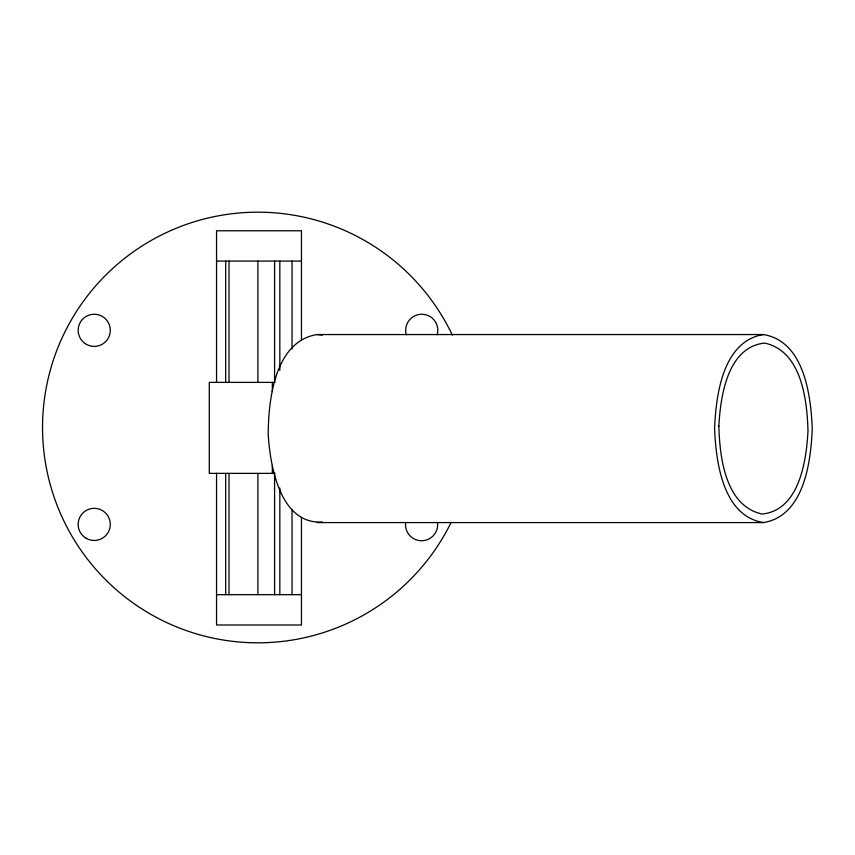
<?xml version="1.0" encoding="UTF-8"?>
<svg xmlns="http://www.w3.org/2000/svg" width="855" height="855" viewBox="0 0 855 855"><rect width="100%" height="100%" fill="white"/><g stroke="black" fill="none" stroke-linecap="round" stroke-linejoin="round"><path stroke-width="1.28" d="M322.324 521.999C280.045 524.692 269.945 465.462 268.214 433.934C268.438 399.606 274.808 341.444 316.959 334.551L763.43 334.551C804.117 341.156 810.893 395.138 812.25 428.569C810.893 461.989 804.117 515.971 763.43 522.576L316.959 522.576M763.43 334.551C722.742 341.156 715.956 395.138 714.598 428.569C715.956 461.989 722.742 515.971 763.43 522.576M216.55 261.085L301.462 261.085M274.957 382.388L209.293 382.388L209.293 473.371L274.957 473.371M216.55 594.674L301.462 594.674M316.959 334.551L322.324 335.128M301.462 339.809L301.462 230.764L216.55 230.764L216.55 382.516M301.462 517.286L301.462 624.994L216.55 624.994L216.55 473.243M292.036 261.085L292.036 349.064M292.036 509.356L292.036 594.674M279.831 261.085L279.831 370.397M279.831 488.034L279.831 594.674M274.583 261.085L274.583 382.388M274.583 473.371L274.583 594.674M272.328 382.388L272.328 391.622M272.328 465.462L272.328 473.371M257.9 261.085L257.9 382.388M257.9 473.371L257.9 594.674M229.012 261.085L229.012 382.388M229.012 473.371L229.012 594.674M225.677 261.085L225.677 382.388M225.677 473.371L225.677 594.674M406.328 334.839A16.074 16.074 0 0 1 421.75 314.245A16.074 16.074 0 0 1 437.172 334.839M437.493 522.394A16.074 16.074 0 0 1 421.59 540.755A16.074 16.074 0 0 1 405.676 522.394M451.098 522.458A215.31 215.31 0 0 1 122.436 594.898A215.31 215.31 0 0 1 124.616 258.36A215.31 215.31 0 0 1 452.306 335.042M718.863 426.111C719.675 457.201 725.318 506.117 762.2 514.047C799.393 510.146 806.404 460.834 807.986 431.016C807.173 399.926 801.53 351.01 764.648 343.079C727.466 346.98 720.444 396.303 718.863 426.111M86.195 538.319A16.074 16.074 0 0 0 110.306 524.404A16.074 16.074 0 0 0 86.195 510.478A16.074 16.074 0 0 0 86.195 538.319M85.222 343.625A16.074 16.074 0 0 0 110.263 331.462A16.074 16.074 0 0 0 87.21 315.858A16.074 16.074 0 0 0 85.222 343.625"/></g></svg>
